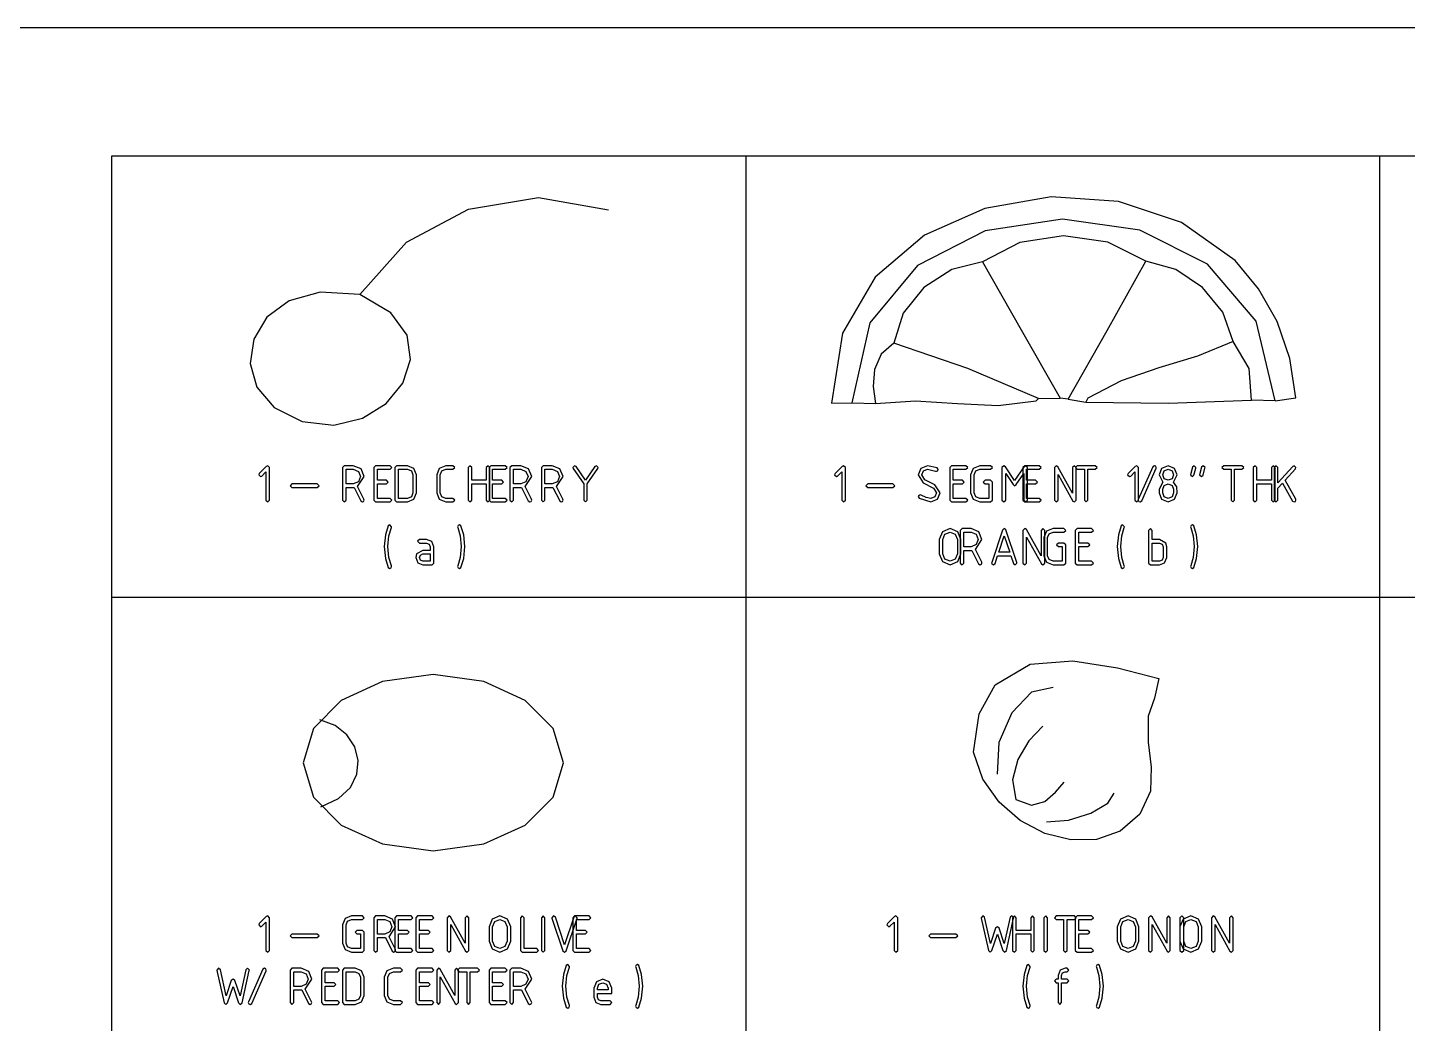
# Model space of a CAD drawing. Header units: metres. Extents: x 0 to 16.5, y 0 to 11.5.
# Drawn here: x 12.851 to 14.681, y 10.225 to 11.546 of the extents above; entities that cross this region are included whole.
import ezdxf

# ---------------------------------------------------------------- set-up
doc = ezdxf.new("R2010")
doc.units = ezdxf.units.M

msp = doc.modelspace()

# ---------------------------------------------------------------- linework, layer by layer
for points in [[(0.0104, 11.5461), (16.5118, 11.5461), (16.5118, 0.0104), (0.0104, 0.0104), (0.0104, 11.5461)], [(12.9629, 11.3761), (16.3261, 11.3761), (16.3261, 9.0329), (12.9629, 9.0329), (12.9629, 11.3761)], [(13.1672, 10.9191), (13.1695, 10.9167), (13.1719, 10.9191), (13.1719, 10.9623), (13.1695, 10.9647), (13.1676, 10.9638), (13.1582, 10.9544), (13.1576, 10.9527), (13.1599, 10.9503), (13.1616, 10.951), (13.1672, 10.9565), (13.1672, 10.9191)], [(13.2975, 10.9503), (13.2933, 10.9606), (13.2831, 10.9647), (13.2711, 10.9647), (13.2687, 10.9623), (13.2687, 10.9191), (13.2711, 10.9167), (13.2734, 10.9191), (13.2734, 10.9359), (13.2831, 10.9359), (13.284, 10.9359), (13.293, 10.918), (13.2951, 10.9167), (13.2968, 10.9174), (13.2975, 10.9191), (13.2972, 10.9202), (13.2888, 10.937), (13.2975, 10.9503)], [(13.3127, 10.9167), (13.3319, 10.9167), (13.3343, 10.9191), (13.3319, 10.9214), (13.3151, 10.9214), (13.3151, 10.9408), (13.3272, 10.9408), (13.3295, 10.9431), (13.3272, 10.9455), (13.3151, 10.9455), (13.3151, 10.96), (13.3319, 10.96), (13.3343, 10.9623), (13.3319, 10.9647), (13.3127, 10.9647), (13.3103, 10.9623), (13.3103, 10.9191), (13.3127, 10.9167)], [(13.3381, 10.9191), (13.3405, 10.9167), (13.3549, 10.9167), (13.3634, 10.9202), (13.367, 10.9287), (13.367, 10.9528), (13.3634, 10.9613), (13.3549, 10.9647), (13.3405, 10.9647), (13.3381, 10.9623), (13.3381, 10.9191)], [(13.4057, 10.9647), (13.3971, 10.9613), (13.3937, 10.9528), (13.3937, 10.9287), (13.3971, 10.9202), (13.4057, 10.9167), (13.4153, 10.9167), (13.4176, 10.9191), (13.4153, 10.9214), (13.4057, 10.9214), (13.4005, 10.9235), (13.3984, 10.9287), (13.3984, 10.9528), (13.4005, 10.9579), (13.4057, 10.96), (13.4153, 10.96), (13.4176, 10.9623), (13.4153, 10.9647), (13.4057, 10.9647)], [(13.4377, 10.9167), (13.4401, 10.9191), (13.4401, 10.9408), (13.4594, 10.9408), (13.4594, 10.9191), (13.4618, 10.9167), (13.4642, 10.9191), (13.4642, 10.9623), (13.4618, 10.9647), (13.4594, 10.9623), (13.4594, 10.9455), (13.4401, 10.9455), (13.4401, 10.9623), (13.4377, 10.9647), (13.4353, 10.9623), (13.4353, 10.9191), (13.4377, 10.9167)], [(13.4655, 10.9167), (13.4847, 10.9167), (13.4871, 10.9191), (13.4847, 10.9214), (13.4679, 10.9214), (13.4679, 10.9408), (13.4799, 10.9408), (13.4823, 10.9431), (13.4799, 10.9455), (13.4679, 10.9455), (13.4679, 10.96), (13.4847, 10.96), (13.4871, 10.9623), (13.4847, 10.9647), (13.4655, 10.9647), (13.4631, 10.9623), (13.4631, 10.9191), (13.4655, 10.9167)], [(13.5197, 10.9503), (13.5156, 10.9606), (13.5053, 10.9647), (13.4933, 10.9647), (13.4909, 10.9623), (13.4909, 10.9191), (13.4933, 10.9167), (13.4957, 10.9191), (13.4957, 10.9359), (13.5053, 10.9359), (13.5062, 10.9359), (13.5152, 10.918), (13.5174, 10.9167), (13.519, 10.9174), (13.5197, 10.9191), (13.5194, 10.9202), (13.5111, 10.937), (13.5197, 10.9503)], [(13.5614, 10.9503), (13.5572, 10.9606), (13.547, 10.9647), (13.5349, 10.9647), (13.5326, 10.9623), (13.5326, 10.9191), (13.5349, 10.9167), (13.5373, 10.9191), (13.5373, 10.9359), (13.547, 10.9359), (13.5479, 10.9359), (13.5569, 10.918), (13.559, 10.9167), (13.5607, 10.9174), (13.5614, 10.9191), (13.5611, 10.9202), (13.5527, 10.937), (13.5614, 10.9503)], [(13.6075, 10.9609), (13.6079, 10.9623), (13.6055, 10.9647), (13.6035, 10.9637), (13.5912, 10.9456), (13.5787, 10.9637), (13.5767, 10.9647), (13.5743, 10.9623), (13.5748, 10.9609), (13.5887, 10.9408), (13.5887, 10.9191), (13.591, 10.9167), (13.5934, 10.9191), (13.5934, 10.9406), (13.6075, 10.9609)], [(13.9311, 10.9191), (13.9335, 10.9167), (13.9358, 10.9191), (13.9358, 10.9623), (13.9335, 10.9647), (13.9315, 10.9638), (13.9221, 10.9544), (13.9214, 10.9527), (13.9239, 10.9503), (13.9256, 10.951), (13.9311, 10.9565), (13.9311, 10.9191)], [(14.0547, 10.9393), (14.0412, 10.9462), (14.0374, 10.9528), (14.0394, 10.9578), (14.0446, 10.96), (14.0556, 10.9577), (14.0565, 10.9575), (14.0583, 10.9582), (14.059, 10.9599), (14.0575, 10.9621), (14.0446, 10.9647), (14.036, 10.9613), (14.0325, 10.9528), (14.039, 10.942), (14.0526, 10.9351), (14.0567, 10.9287), (14.0546, 10.9235), (14.0493, 10.9214), (14.0429, 10.9225), (14.0364, 10.9258), (14.035, 10.9263), (14.0333, 10.9255), (14.0325, 10.9239), (14.0336, 10.9219), (14.0493, 10.9167), (14.0579, 10.9202), (14.0614, 10.9287), (14.0547, 10.9393)], [(14.0767, 10.9167), (14.0958, 10.9167), (14.0982, 10.9191), (14.0958, 10.9214), (14.079, 10.9214), (14.079, 10.9408), (14.091, 10.9408), (14.0935, 10.9431), (14.091, 10.9455), (14.079, 10.9455), (14.079, 10.96), (14.0958, 10.96), (14.0982, 10.9623), (14.0958, 10.9647), (14.0767, 10.9647), (14.0742, 10.9623), (14.0742, 10.9191), (14.0767, 10.9167)], [(14.1089, 10.9235), (14.1068, 10.9287), (14.1068, 10.9528), (14.1089, 10.9579), (14.114, 10.96), (14.1285, 10.96), (14.1308, 10.9623), (14.1285, 10.9647), (14.114, 10.9647), (14.1054, 10.9613), (14.1019, 10.9528), (14.1019, 10.9287), (14.1054, 10.9202), (14.114, 10.9167), (14.1285, 10.9167), (14.1308, 10.9191), (14.1308, 10.9431), (14.1285, 10.9455), (14.1212, 10.9455), (14.1187, 10.9431), (14.1212, 10.9408), (14.1261, 10.9408), (14.1261, 10.9214), (14.114, 10.9214), (14.1089, 10.9235)], [(14.1729, 10.9636), (14.1604, 10.945), (14.1482, 10.9635), (14.1461, 10.9647), (14.1436, 10.9623), (14.1436, 10.9191), (14.1461, 10.9167), (14.1485, 10.9191), (14.1485, 10.9545), (14.1582, 10.9398), (14.1604, 10.9383), (14.1626, 10.9398), (14.1725, 10.9545), (14.1725, 10.9191), (14.1749, 10.9167), (14.1774, 10.9191), (14.1774, 10.9623), (14.1749, 10.9647), (14.1729, 10.9636)], [(14.1739, 10.9167), (14.1931, 10.9167), (14.1954, 10.9191), (14.1931, 10.9214), (14.1763, 10.9214), (14.1763, 10.9408), (14.1882, 10.9408), (14.1907, 10.9431), (14.1882, 10.9455), (14.1763, 10.9455), (14.1763, 10.96), (14.1931, 10.96), (14.1954, 10.9623), (14.1931, 10.9647), (14.1739, 10.9647), (14.1714, 10.9623), (14.1714, 10.9191), (14.1739, 10.9167)], [(14.2178, 10.9633), (14.2156, 10.9647), (14.2131, 10.9623), (14.2131, 10.9191), (14.2156, 10.9167), (14.2179, 10.9191), (14.2179, 10.9532), (14.2376, 10.9179), (14.2396, 10.9167), (14.2419, 10.9191), (14.2419, 10.9623), (14.2396, 10.9647), (14.2372, 10.9623), (14.2372, 10.9284), (14.2178, 10.9633)], [(14.2433, 10.96), (14.2529, 10.96), (14.2529, 10.9191), (14.2553, 10.9167), (14.2576, 10.9191), (14.2576, 10.96), (14.2674, 10.96), (14.2697, 10.9623), (14.2674, 10.9647), (14.2433, 10.9647), (14.241, 10.9623), (14.2433, 10.96)], [(14.32, 10.9191), (14.3224, 10.9167), (14.3247, 10.9191), (14.3247, 10.9623), (14.3224, 10.9647), (14.3204, 10.9638), (14.311, 10.9544), (14.3103, 10.9527), (14.3128, 10.9503), (14.3144, 10.951), (14.32, 10.9565), (14.32, 10.9191)], [(14.325, 10.9174), (14.3267, 10.9167), (14.3289, 10.9181), (14.3479, 10.9614), (14.3482, 10.9623), (14.3475, 10.9641), (14.3458, 10.9647), (14.3436, 10.9633), (14.3244, 10.92), (14.3242, 10.9191), (14.325, 10.9174)], [(14.3725, 10.9202), (14.376, 10.9287), (14.3756, 10.9366), (14.3712, 10.9431), (14.376, 10.9528), (14.3725, 10.9613), (14.364, 10.9647), (14.3554, 10.9613), (14.3519, 10.9528), (14.3568, 10.9431), (14.3519, 10.9335), (14.3519, 10.9287), (14.3554, 10.9202), (14.364, 10.9167), (14.3725, 10.9202)], [(14.3961, 10.9629), (14.3936, 10.9527), (14.3961, 10.9503), (14.3983, 10.9522), (14.4008, 10.9617), (14.4008, 10.9623), (14.3985, 10.9647), (14.3961, 10.9629)], [(14.4081, 10.9629), (14.4057, 10.9527), (14.4081, 10.9503), (14.4104, 10.9522), (14.4128, 10.9617), (14.4129, 10.9623), (14.4104, 10.9647), (14.4081, 10.9629)], [(14.4378, 10.96), (14.4474, 10.96), (14.4474, 10.9191), (14.4497, 10.9167), (14.4521, 10.9191), (14.4521, 10.96), (14.4618, 10.96), (14.4642, 10.9623), (14.4618, 10.9647), (14.4378, 10.9647), (14.4354, 10.9623), (14.4378, 10.96)], [(14.4794, 10.9167), (14.4818, 10.9191), (14.4818, 10.9408), (14.5011, 10.9408), (14.5011, 10.9191), (14.5035, 10.9167), (14.5058, 10.9191), (14.5058, 10.9623), (14.5035, 10.9647), (14.5011, 10.9623), (14.5011, 10.9455), (14.4818, 10.9455), (14.4818, 10.9623), (14.4794, 10.9647), (14.4769, 10.9623), (14.4769, 10.9191), (14.4794, 10.9167)], [(14.529, 10.9179), (14.5313, 10.9167), (14.5329, 10.9174), (14.5336, 10.9191), (14.5332, 10.9202), (14.5192, 10.9456), (14.5329, 10.9607), (14.5336, 10.9623), (14.5313, 10.9647), (14.5293, 10.9639), (14.5096, 10.9421), (14.5096, 10.9623), (14.5072, 10.9647), (14.5047, 10.9623), (14.5047, 10.9191), (14.5072, 10.9167), (14.5096, 10.9191), (14.5096, 10.935), (14.5157, 10.9418), (14.529, 10.9179)], [(13.2831, 10.96), (13.2899, 10.9571), (13.2928, 10.9504), (13.2899, 10.9435), (13.2831, 10.9407), (13.2734, 10.9407), (13.2734, 10.96), (13.2831, 10.96)], [(13.3549, 10.96), (13.3601, 10.9579), (13.3622, 10.9528), (13.3622, 10.9287), (13.3601, 10.9235), (13.3549, 10.9214), (13.3429, 10.9214), (13.3429, 10.96), (13.3549, 10.96)], [(13.5053, 10.96), (13.5121, 10.9571), (13.515, 10.9504), (13.5121, 10.9435), (13.5053, 10.9407), (13.4957, 10.9407), (13.4957, 10.96), (13.5053, 10.96)], [(13.547, 10.96), (13.5538, 10.9571), (13.5566, 10.9504), (13.5538, 10.9435), (13.547, 10.9407), (13.5373, 10.9407), (13.5373, 10.96), (13.547, 10.96)], [(14.3589, 10.9476), (14.3568, 10.9528), (14.3589, 10.9579), (14.364, 10.96), (14.3692, 10.9579), (14.3712, 10.9528), (14.3692, 10.9476), (14.364, 10.9455), (14.3589, 10.9476)], [(13.2377, 10.9383), (13.2352, 10.9407), (13.2016, 10.9407), (13.1992, 10.9383), (13.2016, 10.9359), (13.2352, 10.9359), (13.2377, 10.9383)], [(14.0015, 10.9383), (13.999, 10.9407), (13.9656, 10.9407), (13.9631, 10.9383), (13.9656, 10.9359), (13.999, 10.9359), (14.0015, 10.9383)], [(14.3589, 10.9235), (14.3568, 10.9287), (14.3568, 10.9335), (14.3589, 10.9386), (14.364, 10.9408), (14.3692, 10.9386), (14.3712, 10.9335), (14.3712, 10.9287), (14.3692, 10.9235), (14.364, 10.9214), (14.3589, 10.9235)], [(13.3304, 10.8718), (13.3336, 10.8829), (13.3338, 10.8838), (13.3314, 10.8862), (13.3294, 10.885), (13.3258, 10.873), (13.3242, 10.8574), (13.3258, 10.8417), (13.3294, 10.8297), (13.3314, 10.8286), (13.3331, 10.8293), (13.3338, 10.8309), (13.3336, 10.8319), (13.3304, 10.8429), (13.329, 10.8574), (13.3304, 10.8718)], [(13.4249, 10.8429), (13.4216, 10.8319), (13.4214, 10.8309), (13.4222, 10.8293), (13.4239, 10.8286), (13.4259, 10.8297), (13.4295, 10.8417), (13.431, 10.8574), (13.4295, 10.873), (13.4259, 10.885), (13.4239, 10.8862), (13.4222, 10.8854), (13.4214, 10.8838), (13.4216, 10.8829), (13.4249, 10.8718), (13.4263, 10.8574), (13.4249, 10.8429)], [(14.0892, 10.867), (14.085, 10.8772), (14.0747, 10.8814), (14.0646, 10.8772), (14.0603, 10.867), (14.0603, 10.8478), (14.0646, 10.8376), (14.0747, 10.8333), (14.0849, 10.8376), (14.0892, 10.8478), (14.0892, 10.867)], [(14.0815, 10.8409), (14.0747, 10.8381), (14.0679, 10.8409), (14.0651, 10.8477), (14.0651, 10.867), (14.0679, 10.8739), (14.0747, 10.8766), (14.0815, 10.8739), (14.0844, 10.867), (14.0844, 10.8477), (14.0815, 10.8409)], [(14.1169, 10.867), (14.1128, 10.8772), (14.1025, 10.8814), (14.0906, 10.8814), (14.0881, 10.879), (14.0881, 10.8357), (14.0906, 10.8333), (14.0929, 10.8357), (14.0929, 10.8525), (14.1025, 10.8525), (14.1035, 10.8525), (14.1124, 10.8347), (14.1146, 10.8333), (14.1162, 10.8341), (14.1169, 10.8357), (14.1167, 10.8369), (14.1083, 10.8536), (14.1169, 10.867)], [(14.1025, 10.8766), (14.1093, 10.8738), (14.1122, 10.867), (14.1093, 10.8602), (14.1025, 10.8573), (14.0929, 10.8573), (14.0929, 10.8766), (14.1025, 10.8766)], [(14.1633, 10.8365), (14.1489, 10.8796), (14.1465, 10.8814), (14.1442, 10.8794), (14.1299, 10.8365), (14.1297, 10.8357), (14.1322, 10.8333), (14.1344, 10.835), (14.1378, 10.8453), (14.1553, 10.8453), (14.1587, 10.835), (14.161, 10.8333), (14.1635, 10.8357), (14.1633, 10.8365)], [(14.1761, 10.88), (14.1739, 10.8814), (14.1714, 10.879), (14.1714, 10.8357), (14.1739, 10.8333), (14.1763, 10.8357), (14.1763, 10.8698), (14.196, 10.8346), (14.1979, 10.8333), (14.2003, 10.8357), (14.2003, 10.879), (14.1979, 10.8814), (14.1956, 10.879), (14.1956, 10.8451), (14.1761, 10.88)], [(14.2061, 10.8402), (14.204, 10.8453), (14.204, 10.8694), (14.2061, 10.8746), (14.2113, 10.8766), (14.2257, 10.8766), (14.2281, 10.879), (14.2257, 10.8814), (14.2113, 10.8814), (14.2026, 10.8779), (14.1992, 10.8694), (14.1992, 10.8453), (14.2026, 10.8369), (14.2113, 10.8333), (14.2257, 10.8333), (14.2281, 10.8357), (14.2281, 10.8598), (14.2257, 10.8622), (14.2185, 10.8622), (14.216, 10.8598), (14.2185, 10.8574), (14.2233, 10.8574), (14.2233, 10.8381), (14.2113, 10.8381), (14.2061, 10.8402)], [(14.2433, 10.8333), (14.2625, 10.8333), (14.2649, 10.8357), (14.2625, 10.8381), (14.2457, 10.8381), (14.2457, 10.8574), (14.2576, 10.8574), (14.2601, 10.8598), (14.2576, 10.8622), (14.2457, 10.8622), (14.2457, 10.8766), (14.2625, 10.8766), (14.2649, 10.879), (14.2625, 10.8814), (14.2433, 10.8814), (14.2408, 10.879), (14.2408, 10.8357), (14.2433, 10.8333)], [(14.3026, 10.8718), (14.3058, 10.8829), (14.3061, 10.8838), (14.3036, 10.8862), (14.3015, 10.885), (14.2981, 10.873), (14.2964, 10.8574), (14.2981, 10.8417), (14.3015, 10.8297), (14.3036, 10.8286), (14.3053, 10.8293), (14.3061, 10.8309), (14.3058, 10.8319), (14.3026, 10.8429), (14.3012, 10.8574), (14.3026, 10.8718)], [(14.3608, 10.8622), (14.3525, 10.867), (14.3429, 10.867), (14.3429, 10.879), (14.3406, 10.8814), (14.3381, 10.879), (14.3381, 10.8357), (14.3406, 10.8333), (14.3525, 10.8333), (14.3593, 10.8361), (14.3621, 10.8429), (14.3621, 10.8573), (14.3608, 10.8622)], [(14.3971, 10.8429), (14.3939, 10.8319), (14.3936, 10.8309), (14.3944, 10.8293), (14.3961, 10.8286), (14.3981, 10.8297), (14.4017, 10.8417), (14.4033, 10.8574), (14.4017, 10.873), (14.3981, 10.885), (14.3961, 10.8862), (14.3944, 10.8854), (14.3936, 10.8838), (14.3939, 10.8829), (14.3971, 10.8718), (14.3985, 10.8574), (14.3971, 10.8429)], [(13.3875, 10.8333), (13.3899, 10.8357), (13.3899, 10.8573), (13.3871, 10.8642), (13.3803, 10.867), (13.3707, 10.867), (13.3683, 10.8646), (13.3707, 10.8622), (13.3803, 10.8622), (13.3837, 10.8608), (13.3851, 10.8573), (13.3851, 10.8525), (13.3755, 10.8525), (13.3671, 10.8477), (13.3659, 10.8429), (13.3687, 10.8361), (13.3755, 10.8333), (13.3875, 10.8333)], [(14.1538, 10.8501), (14.1394, 10.8501), (14.1465, 10.8716), (14.1538, 10.8501)], [(14.356, 10.8608), (14.3574, 10.8573), (14.3574, 10.8429), (14.356, 10.8395), (14.3525, 10.8381), (14.3429, 10.8381), (14.3429, 10.8622), (14.3525, 10.8622), (14.356, 10.8608)], [(13.3851, 10.8381), (13.3755, 10.8381), (13.3721, 10.8395), (13.3707, 10.8429), (13.3721, 10.8463), (13.3755, 10.8477), (13.3851, 10.8477), (13.3851, 10.8381)], [(13.2166, 10.5706), (13.2301, 10.5252), (13.2671, 10.488), (13.3219, 10.4629), (13.3892, 10.4537), (13.4563, 10.4629), (13.5112, 10.488), (13.5482, 10.5252), (13.5618, 10.5706), (13.5482, 10.6162), (13.5112, 10.6533), (13.4563, 10.6784), (13.3892, 10.6876), (13.3219, 10.6784), (13.2671, 10.6533), (13.2301, 10.6162), (13.2166, 10.5706)], [(13.1672, 10.3218), (13.1695, 10.3194), (13.1719, 10.3218), (13.1719, 10.3651), (13.1695, 10.3675), (13.1676, 10.3665), (13.1582, 10.3572), (13.1576, 10.3555), (13.1599, 10.3531), (13.1616, 10.3538), (13.1672, 10.3593), (13.1672, 10.3218)], [(13.2755, 10.3263), (13.2734, 10.3314), (13.2734, 10.3555), (13.2755, 10.3607), (13.2807, 10.3627), (13.2951, 10.3627), (13.2975, 10.3651), (13.2951, 10.3675), (13.2807, 10.3675), (13.2721, 10.364), (13.2687, 10.3555), (13.2687, 10.3314), (13.2721, 10.323), (13.2807, 10.3194), (13.2951, 10.3194), (13.2975, 10.3218), (13.2975, 10.3459), (13.2951, 10.3483), (13.2879, 10.3483), (13.2855, 10.3459), (13.2879, 10.3435), (13.2928, 10.3435), (13.2928, 10.3242), (13.2807, 10.3242), (13.2755, 10.3263)], [(13.3392, 10.3531), (13.335, 10.3633), (13.3248, 10.3675), (13.3127, 10.3675), (13.3103, 10.3651), (13.3103, 10.3218), (13.3127, 10.3194), (13.3151, 10.3218), (13.3151, 10.3387), (13.3248, 10.3387), (13.3257, 10.3387), (13.3346, 10.3208), (13.3368, 10.3194), (13.3384, 10.3202), (13.3392, 10.3218), (13.3389, 10.323), (13.3305, 10.3397), (13.3392, 10.3531)], [(13.3248, 10.3627), (13.3315, 10.3599), (13.3344, 10.3531), (13.3315, 10.3463), (13.3248, 10.3434), (13.3151, 10.3434), (13.3151, 10.3627), (13.3248, 10.3627)], [(13.3405, 10.3194), (13.3597, 10.3194), (13.3621, 10.3218), (13.3597, 10.3242), (13.3429, 10.3242), (13.3429, 10.3435), (13.3549, 10.3435), (13.3573, 10.3459), (13.3549, 10.3483), (13.3429, 10.3483), (13.3429, 10.3627), (13.3597, 10.3627), (13.3621, 10.3651), (13.3597, 10.3675), (13.3405, 10.3675), (13.3381, 10.3651), (13.3381, 10.3218), (13.3405, 10.3194)], [(13.3683, 10.3194), (13.3875, 10.3194), (13.3899, 10.3218), (13.3875, 10.3242), (13.3707, 10.3242), (13.3707, 10.3435), (13.3827, 10.3435), (13.3851, 10.3459), (13.3827, 10.3483), (13.3707, 10.3483), (13.3707, 10.3627), (13.3875, 10.3627), (13.3899, 10.3651), (13.3875, 10.3675), (13.3683, 10.3675), (13.3659, 10.3651), (13.3659, 10.3218), (13.3683, 10.3194)], [(13.4122, 10.3661), (13.4099, 10.3675), (13.4076, 10.3651), (13.4076, 10.3218), (13.4099, 10.3194), (13.4123, 10.3218), (13.4123, 10.356), (13.432, 10.3207), (13.434, 10.3194), (13.4364, 10.3218), (13.4364, 10.3651), (13.434, 10.3675), (13.4316, 10.3651), (13.4316, 10.3312), (13.4122, 10.3661)], [(13.492, 10.3531), (13.4878, 10.3633), (13.4775, 10.3675), (13.4673, 10.3633), (13.4631, 10.3531), (13.4631, 10.3339), (13.4673, 10.3237), (13.4775, 10.3194), (13.4877, 10.3237), (13.492, 10.3339), (13.492, 10.3531)], [(13.4843, 10.327), (13.4775, 10.3242), (13.4707, 10.327), (13.4679, 10.3338), (13.4679, 10.3531), (13.4707, 10.36), (13.4775, 10.3627), (13.4843, 10.36), (13.4872, 10.3531), (13.4872, 10.3338), (13.4843, 10.327)], [(13.5048, 10.3218), (13.5072, 10.3194), (13.5264, 10.3194), (13.5288, 10.3218), (13.5264, 10.3242), (13.5096, 10.3242), (13.5096, 10.3651), (13.5072, 10.3675), (13.5048, 10.3651), (13.5048, 10.3218)], [(13.5373, 10.3218), (13.5373, 10.3651), (13.5349, 10.3675), (13.5326, 10.3651), (13.5326, 10.3218), (13.5349, 10.3194), (13.5373, 10.3218)], [(13.5656, 10.3213), (13.58, 10.3643), (13.5801, 10.3651), (13.5777, 10.3675), (13.5754, 10.3658), (13.5633, 10.3293), (13.5511, 10.3658), (13.5488, 10.3675), (13.5464, 10.3651), (13.5465, 10.3643), (13.5609, 10.3213), (13.5633, 10.3194), (13.5656, 10.3213)], [(13.5766, 10.3194), (13.5958, 10.3194), (13.5982, 10.3218), (13.5958, 10.3242), (13.579, 10.3242), (13.579, 10.3435), (13.591, 10.3435), (13.5934, 10.3459), (13.591, 10.3483), (13.579, 10.3483), (13.579, 10.3627), (13.5958, 10.3627), (13.5982, 10.3651), (13.5958, 10.3675), (13.5766, 10.3675), (13.5742, 10.3651), (13.5742, 10.3218), (13.5766, 10.3194)], [(14.0006, 10.3218), (14.0029, 10.3194), (14.0053, 10.3218), (14.0053, 10.3651), (14.0029, 10.3675), (14.001, 10.3665), (13.9915, 10.3572), (13.9908, 10.3555), (13.9933, 10.3531), (13.995, 10.3538), (14.0006, 10.3593), (14.0006, 10.3218)], [(14.1399, 10.351), (14.1375, 10.3531), (14.1351, 10.351), (14.1283, 10.3308), (14.1206, 10.3656), (14.1183, 10.3675), (14.1158, 10.3651), (14.116, 10.3645), (14.1256, 10.3215), (14.1279, 10.3194), (14.1303, 10.3215), (14.1375, 10.3432), (14.1447, 10.3215), (14.1471, 10.3194), (14.1496, 10.3215), (14.159, 10.3645), (14.1592, 10.3651), (14.1568, 10.3675), (14.1544, 10.3656), (14.1467, 10.3308), (14.1399, 10.351)], [(14.16, 10.3194), (14.1624, 10.3218), (14.1624, 10.3435), (14.1817, 10.3435), (14.1817, 10.3218), (14.184, 10.3194), (14.1864, 10.3218), (14.1864, 10.3651), (14.184, 10.3675), (14.1817, 10.3651), (14.1817, 10.3483), (14.1624, 10.3483), (14.1624, 10.3651), (14.16, 10.3675), (14.1575, 10.3651), (14.1575, 10.3218), (14.16, 10.3194)], [(14.204, 10.3218), (14.204, 10.3651), (14.2017, 10.3675), (14.1992, 10.3651), (14.1992, 10.3218), (14.2017, 10.3194), (14.204, 10.3218)], [(14.2156, 10.3627), (14.2251, 10.3627), (14.2251, 10.3218), (14.2275, 10.3194), (14.2299, 10.3218), (14.2299, 10.3627), (14.2396, 10.3627), (14.2419, 10.3651), (14.2396, 10.3675), (14.2156, 10.3675), (14.2132, 10.3651), (14.2156, 10.3627)], [(14.2433, 10.3194), (14.2625, 10.3194), (14.2649, 10.3218), (14.2625, 10.3242), (14.2457, 10.3242), (14.2457, 10.3435), (14.2576, 10.3435), (14.2601, 10.3459), (14.2576, 10.3483), (14.2457, 10.3483), (14.2457, 10.3627), (14.2625, 10.3627), (14.2649, 10.3651), (14.2625, 10.3675), (14.2433, 10.3675), (14.2408, 10.3651), (14.2408, 10.3218), (14.2433, 10.3194)], [(14.3253, 10.3531), (14.3211, 10.3633), (14.3108, 10.3675), (14.3007, 10.3633), (14.2964, 10.3531), (14.2964, 10.3339), (14.3007, 10.3237), (14.3108, 10.3194), (14.321, 10.3237), (14.3253, 10.3339), (14.3253, 10.3531)], [(14.3176, 10.327), (14.3108, 10.3242), (14.304, 10.327), (14.3012, 10.3338), (14.3012, 10.3531), (14.304, 10.36), (14.3108, 10.3627), (14.3176, 10.36), (14.3206, 10.3531), (14.3206, 10.3338), (14.3176, 10.327)], [(14.3428, 10.3661), (14.3406, 10.3675), (14.3381, 10.3651), (14.3381, 10.3218), (14.3406, 10.3194), (14.3429, 10.3218), (14.3429, 10.356), (14.3626, 10.3207), (14.3646, 10.3194), (14.3669, 10.3218), (14.3669, 10.3651), (14.3646, 10.3675), (14.3622, 10.3651), (14.3622, 10.3312), (14.3428, 10.3661)], [(14.3846, 10.3218), (14.3846, 10.3651), (14.3822, 10.3675), (14.3797, 10.3651), (14.3797, 10.3218), (14.3822, 10.3194), (14.3846, 10.3218)], [(14.4086, 10.3531), (14.4044, 10.3633), (14.3942, 10.3675), (14.384, 10.3633), (14.3797, 10.3531), (14.3797, 10.3339), (14.384, 10.3237), (14.3942, 10.3194), (14.4043, 10.3237), (14.4086, 10.3339), (14.4086, 10.3531)], [(14.401, 10.327), (14.3942, 10.3242), (14.3874, 10.327), (14.3846, 10.3338), (14.3846, 10.3531), (14.3874, 10.36), (14.3942, 10.3627), (14.401, 10.36), (14.4039, 10.3531), (14.4039, 10.3338), (14.401, 10.327)], [(14.4261, 10.3661), (14.4239, 10.3675), (14.4214, 10.3651), (14.4214, 10.3218), (14.4239, 10.3194), (14.4262, 10.3218), (14.4262, 10.356), (14.446, 10.3207), (14.4479, 10.3194), (14.4503, 10.3218), (14.4503, 10.3651), (14.4479, 10.3675), (14.4456, 10.3651), (14.4456, 10.3312), (14.4261, 10.3661)], [(13.2377, 10.341), (13.2352, 10.3434), (13.2016, 10.3434), (13.1992, 10.341), (13.2016, 10.3387), (13.2352, 10.3387), (13.2377, 10.341)], [(14.0849, 10.341), (14.0824, 10.3434), (14.0489, 10.3434), (14.0464, 10.341), (14.0489, 10.3387), (14.0824, 10.3387), (14.0849, 10.341)], [(13.126, 10.2816), (13.1236, 10.2836), (13.1212, 10.2816), (13.1144, 10.2613), (13.1067, 10.2961), (13.1044, 10.2981), (13.102, 10.2956), (13.1021, 10.2951), (13.1116, 10.2521), (13.114, 10.25), (13.1164, 10.2521), (13.1236, 10.2737), (13.1309, 10.2521), (13.1332, 10.25), (13.1356, 10.252), (13.1451, 10.2951), (13.1452, 10.2956), (13.1428, 10.2981), (13.1405, 10.2961), (13.1328, 10.2613), (13.126, 10.2816)], [(13.1444, 10.2508), (13.1461, 10.25), (13.1483, 10.2514), (13.1674, 10.2947), (13.1676, 10.2957), (13.167, 10.2974), (13.1653, 10.2981), (13.1631, 10.2966), (13.1439, 10.2534), (13.1437, 10.2524), (13.1444, 10.2508)], [(13.2281, 10.2836), (13.2239, 10.2939), (13.2137, 10.2981), (13.2016, 10.2981), (13.1992, 10.2957), (13.1992, 10.2524), (13.2016, 10.25), (13.204, 10.2524), (13.204, 10.2692), (13.2137, 10.2692), (13.2146, 10.2692), (13.2235, 10.2514), (13.2257, 10.25), (13.2273, 10.2508), (13.2281, 10.2524), (13.2278, 10.2535), (13.2194, 10.2703), (13.2281, 10.2836)], [(13.2137, 10.2933), (13.2204, 10.2905), (13.2233, 10.2837), (13.2204, 10.2769), (13.2137, 10.274), (13.204, 10.274), (13.204, 10.2933), (13.2137, 10.2933)], [(13.2433, 10.25), (13.2625, 10.25), (13.2649, 10.2524), (13.2625, 10.2548), (13.2457, 10.2548), (13.2457, 10.2741), (13.2577, 10.2741), (13.2601, 10.2765), (13.2577, 10.2789), (13.2457, 10.2789), (13.2457, 10.2933), (13.2625, 10.2933), (13.2649, 10.2957), (13.2625, 10.2981), (13.2433, 10.2981), (13.2409, 10.2957), (13.2409, 10.2524), (13.2433, 10.25)], [(13.2687, 10.2524), (13.2711, 10.25), (13.2855, 10.25), (13.294, 10.2535), (13.2975, 10.262), (13.2975, 10.2861), (13.294, 10.2946), (13.2855, 10.2981), (13.2711, 10.2981), (13.2687, 10.2957), (13.2687, 10.2524)], [(13.2855, 10.2933), (13.2906, 10.2912), (13.2928, 10.2861), (13.2928, 10.262), (13.2906, 10.2568), (13.2855, 10.2548), (13.2734, 10.2548), (13.2734, 10.2933), (13.2855, 10.2933)], [(13.3362, 10.2981), (13.3277, 10.2946), (13.3242, 10.2861), (13.3242, 10.262), (13.3277, 10.2535), (13.3362, 10.25), (13.3458, 10.25), (13.3482, 10.2524), (13.3458, 10.2548), (13.3362, 10.2548), (13.3311, 10.2568), (13.329, 10.262), (13.329, 10.2861), (13.3311, 10.2912), (13.3362, 10.2933), (13.3458, 10.2933), (13.3482, 10.2957), (13.3458, 10.2981), (13.3362, 10.2981)], [(13.3683, 10.25), (13.3875, 10.25), (13.3899, 10.2524), (13.3875, 10.2548), (13.3707, 10.2548), (13.3707, 10.2741), (13.3827, 10.2741), (13.3851, 10.2765), (13.3827, 10.2789), (13.3707, 10.2789), (13.3707, 10.2933), (13.3875, 10.2933), (13.3899, 10.2957), (13.3875, 10.2981), (13.3683, 10.2981), (13.3659, 10.2957), (13.3659, 10.2524), (13.3683, 10.25)], [(13.3983, 10.2967), (13.3961, 10.2981), (13.3937, 10.2957), (13.3937, 10.2524), (13.3961, 10.25), (13.3984, 10.2524), (13.3984, 10.2865), (13.4181, 10.2513), (13.4201, 10.25), (13.4225, 10.2524), (13.4225, 10.2957), (13.4201, 10.2981), (13.4178, 10.2957), (13.4178, 10.2617), (13.3983, 10.2967)], [(13.4239, 10.2933), (13.4335, 10.2933), (13.4335, 10.2524), (13.4359, 10.25), (13.4383, 10.2524), (13.4383, 10.2933), (13.4479, 10.2933), (13.4503, 10.2957), (13.4479, 10.2981), (13.4239, 10.2981), (13.4215, 10.2957), (13.4239, 10.2933)], [(13.4655, 10.25), (13.4847, 10.25), (13.4871, 10.2524), (13.4847, 10.2548), (13.4679, 10.2548), (13.4679, 10.2741), (13.4799, 10.2741), (13.4823, 10.2765), (13.4799, 10.2789), (13.4679, 10.2789), (13.4679, 10.2933), (13.4847, 10.2933), (13.4871, 10.2957), (13.4847, 10.2981), (13.4655, 10.2981), (13.4631, 10.2957), (13.4631, 10.2524), (13.4655, 10.25)], [(13.5197, 10.2836), (13.5156, 10.2939), (13.5053, 10.2981), (13.4933, 10.2981), (13.4909, 10.2957), (13.4909, 10.2524), (13.4933, 10.25), (13.4957, 10.2524), (13.4957, 10.2692), (13.5053, 10.2692), (13.5062, 10.2692), (13.5152, 10.2514), (13.5174, 10.25), (13.519, 10.2508), (13.5197, 10.2524), (13.5194, 10.2535), (13.5111, 10.2703), (13.5197, 10.2836)], [(13.5053, 10.2933), (13.5121, 10.2905), (13.515, 10.2837), (13.5121, 10.2769), (13.5053, 10.274), (13.4957, 10.274), (13.4957, 10.2933), (13.5053, 10.2933)], [(13.5665, 10.2885), (13.5697, 10.2996), (13.5699, 10.3005), (13.5675, 10.3028), (13.5655, 10.3017), (13.5619, 10.2897), (13.5603, 10.2741), (13.5619, 10.2584), (13.5655, 10.2464), (13.5675, 10.2452), (13.5692, 10.246), (13.5699, 10.2476), (13.5697, 10.2485), (13.5665, 10.2596), (13.5651, 10.2741), (13.5665, 10.2885)], [(13.661, 10.2596), (13.6577, 10.2485), (13.6576, 10.2476), (13.6583, 10.246), (13.66, 10.2452), (13.662, 10.2464), (13.6656, 10.2584), (13.6672, 10.2741), (13.6656, 10.2897), (13.662, 10.3017), (13.66, 10.3028), (13.6583, 10.3021), (13.6576, 10.3005), (13.6577, 10.2996), (13.661, 10.2885), (13.6624, 10.2741), (13.661, 10.2596)], [(14.1776, 10.2885), (14.1808, 10.2996), (14.1811, 10.3005), (14.1786, 10.3028), (14.1765, 10.3017), (14.1731, 10.2897), (14.1714, 10.2741), (14.1731, 10.2584), (14.1765, 10.2464), (14.1786, 10.2452), (14.1803, 10.246), (14.1811, 10.2476), (14.1808, 10.2485), (14.1776, 10.2596), (14.1763, 10.2741), (14.1776, 10.2885)], [(14.2131, 10.2813), (14.2156, 10.2789), (14.2179, 10.2789), (14.2179, 10.2524), (14.2203, 10.25), (14.2226, 10.2524), (14.2226, 10.2789), (14.2299, 10.2789), (14.2324, 10.2813), (14.2299, 10.2836), (14.2226, 10.2836), (14.2226, 10.2885), (14.224, 10.2919), (14.2275, 10.2933), (14.2299, 10.2933), (14.2324, 10.2957), (14.2299, 10.2981), (14.2275, 10.2981), (14.2207, 10.2953), (14.2179, 10.2885), (14.2179, 10.2836), (14.2156, 10.2836), (14.2131, 10.2813)], [(14.2721, 10.2596), (14.2689, 10.2485), (14.2686, 10.2476), (14.2694, 10.246), (14.2711, 10.2452), (14.2731, 10.2464), (14.2767, 10.2584), (14.2783, 10.2741), (14.2767, 10.2897), (14.2731, 10.3017), (14.2711, 10.3028), (14.2694, 10.3021), (14.2686, 10.3005), (14.2689, 10.2996), (14.2721, 10.2885), (14.2735, 10.2741), (14.2721, 10.2596)], [(13.626, 10.2644), (13.626, 10.2716), (13.6225, 10.2801), (13.614, 10.2836), (13.6055, 10.2801), (13.602, 10.2716), (13.602, 10.2596), (13.6048, 10.2528), (13.6116, 10.25), (13.6236, 10.25), (13.626, 10.2524), (13.6236, 10.2548), (13.6116, 10.2548), (13.6082, 10.2562), (13.6068, 10.2596), (13.6068, 10.2644), (13.626, 10.2644)], [(13.6191, 10.2767), (13.6212, 10.2716), (13.6212, 10.2692), (13.6068, 10.2692), (13.6068, 10.2716), (13.6088, 10.2767), (13.614, 10.2789), (13.6191, 10.2767)]]:
    msp.add_lwpolyline(points, close=True)
for points in [[(13.8037, 11.3761), (13.8037, 9.0329)], [(14.6444, 11.3761), (14.6444, 9.0329)], [(13.2917, 11.1918), (13.3536, 11.2612), (13.4361, 11.3052), (13.5289, 11.3207), (13.6216, 11.3045)], [(14.506, 11.0507), (14.5332, 11.0548), (14.5256, 11.1072), (14.5085, 11.156), (14.4837, 11.1997), (14.4528, 11.2369), (14.3817, 11.2875), (14.2981, 11.3154), (14.2089, 11.3214), (14.1207, 11.3062), (14.0407, 11.2705), (13.9754, 11.2151), (13.9321, 11.1405), (13.9174, 11.0476), (13.9442, 11.0482)], [(14.506, 11.0507), (14.4806, 11.1568), (14.4164, 11.2323), (14.3265, 11.2773), (14.2237, 11.292), (14.1211, 11.2763), (14.0317, 11.2304), (13.9683, 11.1543), (13.9442, 11.0482)], [(14.3346, 11.236), (14.2839, 11.2615), (14.2254, 11.2699), (14.1674, 11.2611), (14.1178, 11.2351)], [(14.1178, 11.2351), (14.0771, 11.225), (14.04, 11.2012), (14.0124, 11.1674), (13.9999, 11.1276)], [(14.1178, 11.2351), (14.1692, 11.1449), (14.2207, 11.0544)], [(14.2314, 11.053), (14.2832, 11.1444), (14.3346, 11.236)], [(14.4504, 11.1296), (14.4364, 11.1684), (14.4096, 11.2014), (14.3742, 11.2253), (14.3346, 11.236)], [(13.2917, 11.1918), (13.2393, 11.195), (13.198, 11.1837), (13.1684, 11.1617), (13.151, 11.1327), (13.1464, 11.1006), (13.1552, 11.0692), (13.1779, 11.0422), (13.2152, 11.0234), (13.2572, 11.0186), (13.2952, 11.0277), (13.3266, 11.0474), (13.3486, 11.0745), (13.3588, 11.1058), (13.3544, 11.1379), (13.333, 11.1677), (13.2917, 11.1918)], [(14.4504, 11.1296), (14.4028, 11.1102), (14.3517, 11.0945), (14.3017, 11.0776), (14.2575, 11.0543), (14.255, 11.0493)], [(14.4746, 11.0516), (14.4714, 11.0938), (14.4504, 11.1296)], [(13.9999, 11.1276), (13.9832, 11.113), (13.9746, 11.0926), (13.9725, 11.0697), (13.9756, 11.0473)], [(14.1922, 11.0539), (14.0981, 11.0939), (13.9999, 11.1276)], [(13.9442, 11.0482), (13.9756, 11.0473)], [(13.9756, 11.0473), (14.029, 11.0507), (14.0846, 11.0473), (14.1387, 11.0448), (14.1888, 11.0508), (14.1922, 11.0539)], [(14.1922, 11.0539), (14.2207, 11.0544)], [(14.2314, 11.053), (14.2207, 11.0544)], [(14.2314, 11.053), (14.255, 11.0493)], [(14.255, 11.0493), (14.3646, 11.0478), (14.4746, 11.0516)], [(14.506, 11.0507), (14.4746, 11.0516)], [(12.9629, 10.7903), (16.3261, 10.7903)], [(14.1057, 10.5847), (14.1131, 10.6354), (14.1344, 10.6739), (14.1811, 10.7016), (14.2376, 10.7061), (14.2968, 10.6968), (14.3515, 10.6825), (14.3457, 10.6562), (14.3376, 10.6327), (14.3375, 10.5982), (14.3415, 10.565), (14.3408, 10.5331), (14.3265, 10.5024), (14.3003, 10.48), (14.2689, 10.469), (14.2349, 10.4683), (14.2004, 10.477), (14.1679, 10.494), (14.1397, 10.5184), (14.1182, 10.5489), (14.1057, 10.5847)], [(14.2117, 10.6707), (14.1829, 10.6643), (14.1568, 10.6368), (14.1394, 10.5974), (14.1371, 10.5556)], [(13.2398, 10.5122), (13.2634, 10.5232), (13.2792, 10.538), (13.2878, 10.5554), (13.2895, 10.5738), (13.2849, 10.5918), (13.2746, 10.6077), (13.259, 10.6203), (13.2387, 10.6278)], [(14.1979, 10.6191), (14.1793, 10.5999), (14.1646, 10.5751), (14.1575, 10.5481), (14.1618, 10.5219), (14.1828, 10.5142), (14.2003, 10.5193), (14.2146, 10.5316), (14.2261, 10.545)], [(14.2025, 10.4922), (14.2319, 10.4946), (14.2613, 10.504), (14.2838, 10.517), (14.2926, 10.5302)]]:
    msp.add_lwpolyline(points)

doc.saveas('drawing.dxf')
